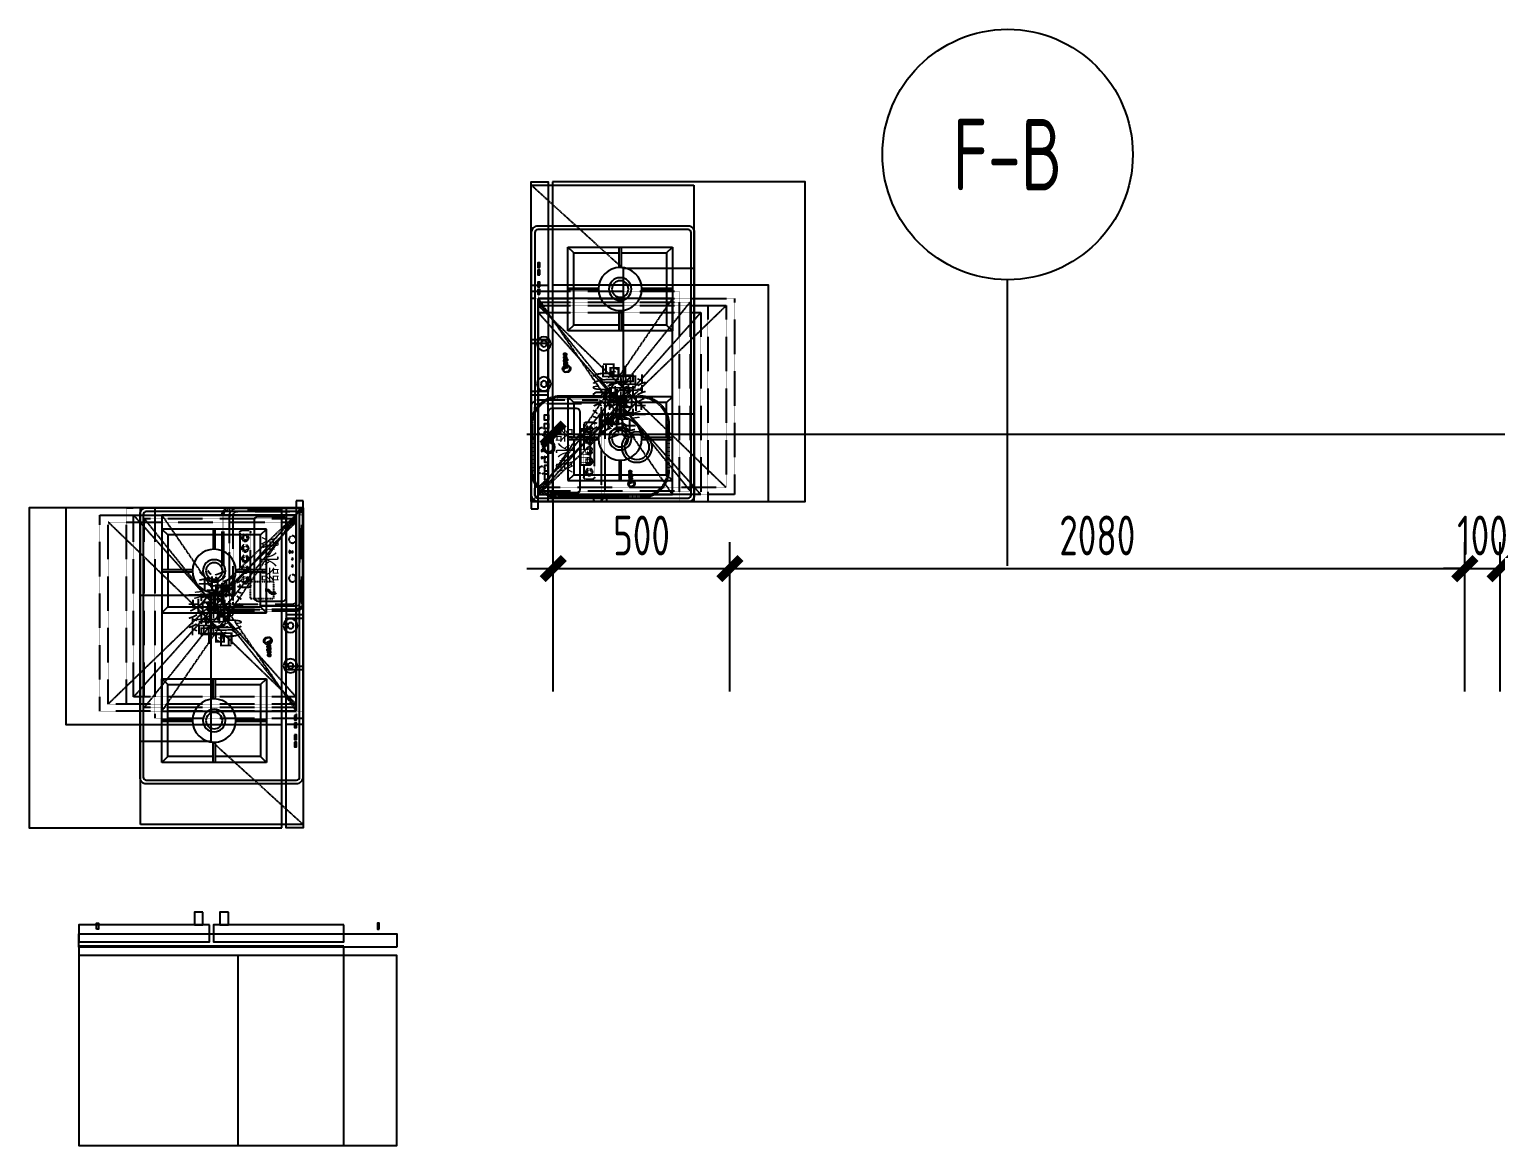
# Model space of a CAD drawing. Header units: millimetres. Extents: x 101598 to 258742, y -131098 to 15111.
# Drawn here: x 241532 to 245683, y -87164 to -84004 of the extents above; entities that cross this region are included whole.
import ezdxf
from ezdxf.enums import TextEntityAlignment as Align
from ezdxf.lldxf.tags import DXFTag

# ---------------------------------------------------------------- set-up
doc = ezdxf.new("R2010")
doc.units = ezdxf.units.MM
doc.header["$LTSCALE"] = 10
for name, pattern in [('DASH', [0.35, 0.25, -0.1]), ('DASHED2', [0.375, 0.25, -0.125]), ('HIDDEN2', [0.1875, 0.125, -0.0625])]:
    doc.linetypes.add(name, pattern=pattern)
doc.layers.get('DEFPOINTS').update_dxf_attribs({"color": 251})
for name, color, linetype in [('0-COLLA', 1, 'Continuous'), ('P平-FURN2', 2, 'Continuous'), ('Z-P平-COLLA', 1, 'Continuous')]:
    doc.layers.add(name, color=color, linetype=linetype)
doc.layers.add('P平-FURN1', color=3, linetype='HIDDEN2', lineweight=0)
doc.styles.add('GGC(BLIP)', font='ARCHSTYL.SHX', dxfattribs={"bigfont": 'hza.shx'})
doc.styles.add('MD(DimT)', font='ARCHS.SHX', dxfattribs={"width": 0.8, "bigfont": 'hza.shx'})
tags = doc.linetypes.add('DASHEDX2', pattern=[1.5, 1, -0.5]).pattern_tags.tags
tags[6:7] = [DXFTag(74, 4), DXFTag(75, 0), DXFTag(340, '0'), DXFTag(46, 1.0), DXFTag(50, 0.0), DXFTag(44, 0.0), DXFTag(45, 0.0)]
tags[4:5] = [DXFTag(74, 4), DXFTag(75, 0), DXFTag(340, '0'), DXFTag(46, 1.0), DXFTag(50, 0.0), DXFTag(44, 0.0), DXFTag(45, 0.0)]
doc.dimstyles.new('MD-DIM_75', dxfattribs={"dimscale": 75, "dimtxt": 1.5, "dimasz": 0.8, "dimexe": 1, "dimexo": 1, "dimgap": 0.5, "dimtad": 1, "dimdec": 0, "dimzin": 0, "dimdsep": 46, "dimtxsty": 'MD(DimT)', "dimblk": 'ARCHTICK', "dimcen": 0.09, "dimdle": 1, "dimclrd": 1, "dimclre": 1, "dimclrt": 2, "dimadec": 0, "dimazin": 0, "dimtfac": 1, "dimtdec": 0, "dimtix": 1, "dimtmove": 2, "dimatfit": 3, "dimldrblk": 'ARCHTICK', "dimfxl": 8, "dimfxlon": 1, "dimtolj": 1, "dimtzin": 0, "dimarcsym": 0})

# ---------------------------------------------------------------- blocks, each defined once
blk = doc.blocks.new('冰箱双开')
for points in [[(750, -565), (0, -565), (0, 0), (750, 0)], [(369, -625), (0, -625), (0, -577), (369, -577)], [(750, -625), (381, -625), (381, -577), (750, -577)], [(351, -661), (327, -661), (327, -625), (351, -625)], [(423, -661), (399, -661), (399, -625), (423, -625)]]:
    blk.add_lwpolyline(points, close=True)
blk = doc.blocks.new('冰箱双开大')
for points in [[(0, 0), (900, 0), (900, -538), (0, -538)], [(900, -562), (0, -562), (0, -600), (900, -600)]]:
    blk.add_lwpolyline(points, close=True)
for points in [[(450, -538), (450, 0)], [(50, -613), (50, -630), (55, -630), (55, -613), (50, -613)], [(850, -613), (850, -630), (845, -630), (845, -613), (850, -613)]]:
    blk.add_lwpolyline(points)
blk = doc.blocks.new('智能洗碗机平面')
at = {"layer": 'P平-FURN2', "color": 8, "linetype": 'HIDDEN2', "ltscale": 0.5}
for p, q in [((40, 480), (555, 20)), ((40, 20), (555, 480))]:
    blk.add_line(p, q, dxfattribs=at)
at = {"layer": 'P平-FURN2', "linetype": 'HIDDEN2', "ltscale": 0.5}
blk.add_lwpolyline([(575, 20), (575, 500), (20, 500), (20, 20)], dxfattribs=at)
at = {"layer": 'P平-FURN2', "color": 8, "linetype": 'HIDDEN2', "ltscale": 0.5}
blk.add_lwpolyline([(555, 20), (555, 480), (40, 480), (40, 20)], dxfattribs=at)
at = {"layer": 'P平-FURN2', "linetype": 'HIDDEN2', "ltscale": 0.5}
blk.add_lwpolyline([(0, 20), (595, 20), (595, 0), (0, 0)], close=True, dxfattribs=at)
blk = doc.blocks.new('消毒柜平面')
at = {"layer": 'P平-FURN2', "color": 8, "linetype": 'HIDDEN2', "ltscale": 0.5}
for p, q in [((30, 450), (565, 20)), ((30, 20), (565, 450))]:
    blk.add_line(p, q, dxfattribs=at)
at = {"layer": 'P平-FURN2', "linetype": 'HIDDEN2', "ltscale": 0.5}
blk.add_lwpolyline([(575, 20), (575, 460), (20, 460), (20, 20)], dxfattribs=at)
at = {"layer": 'P平-FURN2', "color": 8, "linetype": 'HIDDEN2', "ltscale": 0.5}
blk.add_lwpolyline([(565, 20), (565, 450), (30, 450), (30, 20)], dxfattribs=at)
at = {"layer": 'P平-FURN2', "linetype": 'HIDDEN2', "ltscale": 0.5}
blk.add_lwpolyline([(0, 20), (595, 20), (595, 0), (0, 0)], close=True, dxfattribs=at)
blk = doc.blocks.new('烤箱平面')
at = {"layer": 'P平-FURN2', "color": 8, "linetype": 'HIDDEN2', "ltscale": 0.5}
for p, q in [((40, 20), (555, 552)), ((40, 551.4), (555, 20))]:
    blk.add_line(p, q, dxfattribs=at)
at = {"layer": 'P平-FURN2', "linetype": 'HIDDEN2', "ltscale": 0.5}
blk.add_lwpolyline([(575, 20), (575, 575), (20, 575), (20, 20)], dxfattribs=at)
at = {"layer": 'P平-FURN2', "color": 8, "linetype": 'HIDDEN2', "ltscale": 0.5}
blk.add_lwpolyline([(555, 20), (555, 552), (40, 552), (40, 20)], dxfattribs=at)
at = {"layer": 'P平-FURN2', "linetype": 'HIDDEN2', "ltscale": 0.5}
blk.add_lwpolyline([(0, 20), (595, 20), (595, 0), (0, 0)], close=True, dxfattribs=at)
blk = doc.blocks.new('智能蒸汽炉平面')
at = {"color": 8, "linetype": 'DASHED2', "ltscale": 0.5}
for p, q in [((20, 400), (575, 20)), ((20, 20), (575, 400))]:
    blk.add_line(p, q, dxfattribs=at)
blk.add_lwpolyline([(20, 400), (575, 400), (575, 20), (20, 20)], close=True, dxfattribs=at)
at = {"layer": 'P平-FURN2', "linetype": 'HIDDEN2', "ltscale": 0.5}
blk.add_lwpolyline([(0, 420), (595, 420), (595, 0), (0, 0), (0, 420)], dxfattribs=at)
blk = doc.blocks.new('智能冰箱646平面')
for points in [[(-154393.9, 43156.2), (-155299, 43156.2), (-155299, 43871.2), (-154393.9, 43871.2)], [(-154851.5, 43096.2), (-155299, 43096.2), (-155299, 43144.2), (-154851.5, 43144.2)], [(-154841.5, 43096.2), (-154393.9, 43096.2), (-154393.9, 43144.2), (-154841.5, 43144.2)]]:
    blk.add_lwpolyline(points, close=True)
blk = doc.blocks.new('智能冰箱320平面')
blk.add_line((301.5, 48), (311.5, 48))
for points in [[(613, 60), (0, 60), (0, 672), (613, 672)], [(301.5, 0), (0, 0), (0, 48), (301.5, 48)], [(311.5, 0), (613, 0), (613, 48), (311.5, 48)]]:
    blk.add_lwpolyline(points, close=True)
blk = doc.blocks.new('美的LOGO')
at = {"color": 8}
for p, q in [((-163806, 50924), (-163481, 50924)), ((-163710, 50146), (-163595, 49393)), ((-163481, 50924), (-163312, 49682)), ((-162997, 50415), (-162985, 50925)), ((-162985, 50925), (-162683, 50925)), ((-162784, 49417), (-162911, 50068)), ((-162439, 49417), (-162784, 49417)), ((-162683, 50925), (-162439, 49417)), ((-160215, 49925), (-159408, 49925)), ((-160207, 50080), (-159645, 50080)), ((-158530, 49669), (-158530, 49905))]:
    blk.add_line(p, q, dxfattribs=at)
for points in [[(-162243, 50911), (-161992, 50911), (-161992, 50677), (-162243, 50677)], [(-162243, 50505), (-161992, 50505), (-161992, 49434), (-162243, 49434)], [(-158530, 49513), (-158530, 49513), (-158530, 49416), (-158530, 49416)], [(-158530, 49416), (-158306, 49416), (-158306, 49416), (-158530, 49416)], [(-158306, 49416), (-158306, 49416), (-158306, 50238), (-158306, 50238)]]:
    blk.add_lwpolyline(points, close=True, dxfattribs=at)
for points in [[(-160938, 50452), (-160938, 50923), (-160686, 50923), (-160686, 49432), (-160938, 49432), (-160938, 49544)], [(-160938, 49752), (-160938, 50226)]]:
    blk.add_lwpolyline(points, dxfattribs=at)
for centre, radius, start, end in [((-164309, 50584), 1421, 21.023925, 201.356124), ((-164370, 50798), 1604, 203.402323, 298.899728), ((-164365, 50467), 1509, 191.733485, 344.651635), ((-164179, 50247), 1466, 35.310559, 187.069491), ((-159926, 50045), 283, 7.052171, 172.947829)]:
    blk.add_arc(centre, radius, start, end, dxfattribs=at)
for points, knots in [([(-164703, 49444), (-164537, 49515), (-163954, 49765), (-163868, 50440), (-163806, 50924)], [0, 0, 0, 0, 518.5948532, 1828.3800497, 1828.3800497, 1828.3800497, 1828.3800497]), ([(-164696, 49447), (-164527, 49463), (-164196, 49494), (-163832, 49792), (-163745, 50046), (-163710, 50146)], [0, 0, 0, 0, 501.7653993, 985.1505257, 1300.3485456, 1300.3485456, 1300.3485456, 1300.3485456]), ([(-163312, 49682), (-163261, 49751), (-163157, 49892), (-163035, 50137), (-163010, 50321), (-162997, 50415)], [0, 0, 0, 0, 258.6805019, 526.2022849, 809.5631289, 809.5631289, 809.5631289, 809.5631289]), ([(-160938, 50452), (-160961, 50469), (-161031, 50515), (-161184, 50524), (-161376, 50521), (-161589, 50418), (-161731, 50251), (-161778, 50039), (-161776, 49842), (-161720, 49622), (-161539, 49458), (-161302, 49417), (-161076, 49423), (-160971, 49501), (-160945, 49532), (-160938, 49544)], [29.9609474, 29.9609474, 29.9609474, 29.9609474, 115.5394856, 281.3546828, 473.760853, 689.7608848, 970.6887601, 1092.5616296, 1332.9175734, 1559.1032549, 1751.3624079, 2025.4754838, 2271.0781832, 2381.4235971, 2432.7577523, 2432.7577523, 2432.7577523, 2432.7577523]), ([(-160938, 49752), (-160954, 49729), (-161012, 49659), (-161176, 49626), (-161369, 49649), (-161476, 49806), (-161488, 49961), (-161495, 50118), (-161412, 50253), (-161276, 50313), (-161147, 50335), (-161023, 50294), (-160964, 50249), (-160938, 50226)], [25.795606, 25.795606, 25.795606, 25.795606, 106.7999562, 298.6527982, 490.4056934, 658.9561082, 809.3047897, 951.326345, 1126.6932661, 1233.5291099, 1390.6878487, 1507.9451399, 1613.2053571, 1613.2053571, 1613.2053571, 1613.2053571]), ([(-159408, 49925), (-159407, 49967), (-159402, 50088), (-159464, 50282), (-159616, 50441), (-159818, 50529), (-160056, 50538), (-160305, 50430), (-160465, 50206), (-160491, 49923), (-160427, 49620), (-160210, 49479), (-159987, 49408), (-159787, 49411), (-159562, 49489), (-159452, 49609), (-159400, 49747), (-159481, 49810), (-159569, 49768), (-159612, 49686), (-159729, 49629), (-159860, 49623), (-160017, 49640), (-160134, 49722), (-160211, 49825), (-160214, 49897), (-160215, 49925)], [0, 0, 0, 0, 126.1623966, 363.8861952, 585.6244163, 765.3202273, 1015.0397338, 1276.6000408, 1550.6774507, 1790.8418789, 2117.5987446, 2421.5546398, 2509.0751439, 2820.2516148, 2999.8266219, 3204.4923902, 3310.0876429, 3377.5222787, 3455.561584, 3565.5884871, 3650.0779295, 3828.4906553, 3956.735864, 4113.7908843, 4243.6224423, 4325.223102, 4325.223102, 4325.223102, 4325.223102]), ([(-158540, 50112), (-158561, 50118), (-158628, 50136), (-158752, 50147), (-158896, 50132), (-159030, 50084), (-159136, 50010), (-159205, 49901), (-159237, 49768), (-159212, 49627), (-159128, 49501), (-158989, 49433), (-158818, 49401), (-158647, 49422), (-158560, 49489), (-158530, 49513)], [0, 0, 0, 0, 66.2315741, 207.1942767, 371.5012771, 497.2973924, 628.6779711, 752.769396, 876.3147077, 1031.4431122, 1167.0025211, 1314.0374925, 1478.924936, 1689.5730618, 1803.6888384, 1803.6888384, 1803.6888384, 1803.6888384]), ([(-158306, 50238), (-158316, 50278), (-158340, 50366), (-158449, 50472), (-158612, 50535), (-158787, 50544), (-158957, 50496), (-159096, 50414), (-159179, 50321), (-159232, 50210), (-159148, 50176), (-159107, 50176), (-159092, 50176)], [0, 0, 0, 0, 122.529399, 268.5185365, 434.7737153, 639.2346381, 779.9445025, 963.4404124, 1103.4317852, 1179.5964736, 1262.6698973, 1308.285445, 1308.285445, 1308.285445, 1308.285445]), ([(-159092, 50176), (-159072, 50212), (-159021, 50304), (-158858, 50370), (-158681, 50370), (-158542, 50261), (-158540, 50161), (-158540, 50112)], [0, 0, 0, 0, 122.5154787, 308.6333211, 490.1709102, 638.9472052, 778.5900498, 778.5900498, 778.5900498, 778.5900498]), ([(-158530, 49905), (-158552, 49925), (-158607, 49975), (-158732, 49992), (-158855, 49974), (-158969, 49909), (-158992, 49778), (-158952, 49634), (-158792, 49582), (-158648, 49600), (-158564, 49649), (-158530, 49669)], [0, 0, 0, 0, 88.4875724, 217.4429052, 358.8349543, 463.8629244, 580.5283711, 729.7637028, 869.4523626, 1037.6281813, 1156.2675585, 1156.2675585, 1156.2675585, 1156.2675585])]:
    blk.add_open_spline(points, degree=3, knots=knots, dxfattribs=at)
blk = doc.blocks.new('炉具平面')
for p, q in [((59.6, 399.7), (296.8, 399.7)), ((59.6, 103.8), (59.6, 399.7)), ((296.8, 399.7), (296.8, 103.8)), ((720.4, 399.7), (483.2, 399.7)), ((483.2, 399.7), (483.2, 103.8)), ((720.4, 103.8), (720.4, 399.7)), ((296.8, 103.8), (59.6, 103.8)), ((483.2, 103.8), (720.4, 103.8))]:
    blk.add_line(p, q)
at = {"color": 8}
for p, q in [((59.6, 399.7), (76.2, 383.1)), ((280.2, 383.1), (296.8, 399.7)), ((499.8, 383.1), (483.2, 399.7)), ((703.8, 383.1), (720.4, 399.7)), ((76.2, 120.4), (59.6, 103.8)), ((280.2, 120.4), (296.8, 103.8)), ((379.9, 103.1), (382.2, 103.1)), ((380.6, 97.5), (381.4, 92)), ((382.2, 103.1), (383.5, 94.1)), ((385.7, 99.4), (385.8, 103.1)), ((385.8, 103.1), (388, 103.1)), ((387.3, 92.2), (386.4, 96.9)), ((389.8, 92.2), (387.3, 92.2)), ((388, 103.1), (389.8, 92.2)), ((405.8, 95.9), (411.6, 95.9)), ((405.9, 97), (409.9, 97)), ((417.9, 94), (417.9, 95.7)), ((499.8, 120.4), (483.2, 103.8)), ((703.8, 120.4), (720.4, 103.8))]:
    blk.add_line(p, q, dxfattribs=at)
blk.add_lwpolyline([(0, 444, -0.414214), (18.5, 462.5), (761.5, 462.5, -0.414214), (780, 444), (780, 18.5, -0.414214), (761.5, 0), (18.5, 0, -0.414214), (0, 18.5)], format="xyb", close=True)
blk.add_lwpolyline([(10, 444, -0.414214), (18.5, 452.5), (761.5, 452.5, -0.414214), (770, 444), (770, 18.5, -0.414214), (761.5, 10), (18.5, 10, -0.414214), (10, 18.5)], format="xyb", close=True, dxfattribs=at)
for points in [[(76.2, 254.5), (76.2, 383.1), (175.4, 383.1)], [(175.4, 313), (175.4, 399.7)], [(181, 399.7), (181, 313)], [(181, 383.1), (280.2, 383.1), (280.2, 254.5)], [(599, 383.1), (499.8, 383.1), (499.8, 254.5)], [(599, 399.7), (599, 313)], [(604.6, 313), (604.6, 399.7)], [(703.8, 254.5), (703.8, 383.1), (604.6, 383.1)], [(59.6, 254.5), (117, 254.5)], [(239.4, 254.5), (296.8, 254.5)], [(540.6, 254.5), (483.2, 254.5)], [(720.4, 254.5), (663, 254.5)], [(117, 249), (59.6, 249)], [(175.4, 120.4), (76.2, 120.4), (76.2, 249)], [(280.2, 249), (280.2, 120.4), (181, 120.4)], [(296.8, 249), (239.4, 249)], [(483.2, 249), (540.6, 249)], [(499.8, 249), (499.8, 120.4), (599, 120.4)], [(604.6, 120.4), (703.8, 120.4), (703.8, 249)], [(663, 249), (720.4, 249)], [(175.4, 103.8), (175.4, 190.6)], [(181, 190.6), (181, 103.8)], [(599, 190.6), (599, 103.8)], [(604.6, 103.8), (604.6, 190.6)], [(400.6, 99.7), (400.6, 103.1), (402.4, 103.1), (402.4, 92.3), (400.6, 92.3), (400.6, 93.1)], [(400.6, 94.6), (400.6, 98)]]:
    blk.add_lwpolyline(points, dxfattribs=at)
for points in [[(175.4, 399.7), (181, 399.7)], [(604.6, 399.7), (599, 399.7)], [(296.8, 254.5), (296.8, 249)], [(483.2, 254.5), (483.2, 249)], [(720.4, 249), (720.4, 254.5)], [(181, 103.8), (175.4, 103.8)], [(599, 103.8), (604.6, 103.8)]]:
    blk.add_lwpolyline(points)
for points in [[(391.2, 103), (393, 103), (393, 101.3), (391.2, 101.3)], [(391.2, 100), (393, 100), (393, 92.3), (391.2, 92.3)], [(417.9, 92.9), (417.9, 92.9), (417.9, 92.2), (417.9, 92.2)], [(417.9, 92.2), (419.6, 92.2), (419.6, 92.2), (417.9, 92.2)], [(419.6, 92.2), (419.6, 92.2), (419.6, 98.1), (419.6, 98.1)], [(587, 24.3), (600, 24.3), (600, 18.4), (587, 18.4)], [(607.8, 24.3), (620.9, 24.3), (620.9, 18.4), (607.8, 18.4)], [(641.8, 24.3), (654.9, 24.3), (654.9, 18.4), (641.8, 18.4)], [(662.7, 24.3), (675.8, 24.3), (675.8, 18.4), (662.7, 18.4)]]:
    blk.add_lwpolyline(points, close=True, dxfattribs=at)
for centre, radius in [((178.2, 251.8), 61.3), ((601.8, 251.8), 61.3), ((178.2, 251.8), 31.9), ((178.2, 251.8), 23.3), ((601.8, 251.8), 31.9), ((601.8, 251.8), 23.3), ((333.1, 35.7), 8.43), ((446.9, 35.7), 8.43)]:
    blk.add_circle(centre, radius, dxfattribs=at)
for centre in [(333.1, 35.7), (446.9, 35.7)]:
    blk.add_circle(centre, 19.7)
for centre, radius, start, end in [((375.8, 102.2), 11.6, 203.4023, 298.8997), ((375.9, 99.8), 10.9, 191.7335, 344.6516), ((376.3, 100.6), 10.3, 21.0239, 201.3561), ((377.2, 98.2), 10.6, 35.3106, 187.0695), ((407.9, 96.7), 2.04, 7.0522, 172.9478)]:
    blk.add_arc(centre, radius, start, end, dxfattribs=at)
for points, knots in [([(373.4, 92.4), (374.6, 92.9), (378.8, 94.7), (379.5, 99.6), (379.9, 103.1)], [0, 0, 0, 0, 518.594853, 1828.38005, 1828.38005, 1828.38005, 1828.38005]), ([(373.5, 92.4), (374.7, 92.5), (377.1, 92.7), (379.7, 94.9), (380.3, 96.7), (380.6, 97.5)], [0, 0, 0, 0, 501.765399, 985.150526, 1300.348546, 1300.348546, 1300.348546, 1300.348546]), ([(383.5, 94.1), (383.8, 94.6), (384.6, 95.6), (385.5, 97.4), (385.6, 98.7), (385.7, 99.4)], [0, 0, 0, 0, 258.680502, 526.202285, 809.563129, 809.563129, 809.563129, 809.563129]), ([(400.6, 99.7), (400.4, 99.8), (399.9, 100.1), (398.8, 100.2), (397.4, 100.2), (395.9, 99.4), (394.9, 98.2), (394.5, 96.7), (394.5, 95.3), (394.9, 93.7), (396.2, 92.5), (398, 92.2), (399.6, 92.2), (400.3, 92.8), (400.5, 93), (400.6, 93.1)], [29.960947, 29.960947, 29.960947, 29.960947, 115.539486, 281.354683, 473.760853, 689.760885, 970.68876, 1092.56163, 1332.917573, 1559.103255, 1751.362408, 2025.475484, 2271.078183, 2381.423597, 2432.757752, 2432.757752, 2432.757752, 2432.757752]), ([(400.6, 94.6), (400.5, 94.4), (400, 93.9), (398.9, 93.7), (397.5, 93.9), (396.7, 95), (396.6, 96.1), (396.6, 97.2), (397.2, 98.2), (398.1, 98.7), (399.1, 98.8), (400, 98.5), (400.4, 98.2), (400.6, 98)], [25.795606, 25.795606, 25.795606, 25.795606, 106.799956, 298.652798, 490.405693, 658.956108, 809.30479, 951.326345, 1126.693266, 1233.52911, 1390.687849, 1507.94514, 1613.205357, 1613.205357, 1613.205357, 1613.205357]), ([(411.6, 95.9), (411.6, 96.2), (411.7, 97), (411.2, 98.4), (410.1, 99.6), (408.7, 100.2), (406.9, 100.3), (405.1, 99.5), (404, 97.9), (403.8, 95.8), (404.3, 93.7), (405.8, 92.6), (407.4, 92.1), (408.9, 92.1), (410.5, 92.7), (411.3, 93.6), (411.7, 94.6), (411.1, 95), (410.5, 94.7), (410.1, 94.1), (409.3, 93.7), (408.3, 93.7), (407.2, 93.8), (406.4, 94.4), (405.8, 95.1), (405.8, 95.7), (405.8, 95.9)], [0, 0, 0, 0, 126.162397, 363.886195, 585.624416, 765.320227, 1015.039734, 1276.600041, 1550.677451, 1790.841879, 2117.598745, 2421.55464, 2509.075144, 2820.251615, 2999.826622, 3204.49239, 3310.087643, 3377.522279, 3455.561584, 3565.588487, 3650.077929, 3828.490655, 3956.735864, 4113.790884, 4243.622442, 4325.223102, 4325.223102, 4325.223102, 4325.223102]), ([(417.9, 97.2), (417.7, 97.2), (417.2, 97.4), (416.3, 97.5), (415.3, 97.4), (414.3, 97), (413.6, 96.5), (413.1, 95.7), (412.8, 94.7), (413, 93.7), (413.6, 92.8), (414.6, 92.3), (415.9, 92.1), (417.1, 92.2), (417.7, 92.7), (417.9, 92.9)], [0, 0, 0, 0, 66.231574, 207.194277, 371.501277, 497.297392, 628.677971, 752.769396, 876.314708, 1031.443112, 1167.002521, 1314.037492, 1478.924936, 1689.573062, 1803.688838, 1803.688838, 1803.688838, 1803.688838]), ([(419.6, 98.1), (419.5, 98.4), (419.3, 99), (418.5, 99.8), (417.4, 100.3), (416.1, 100.3), (414.9, 100), (413.9, 99.4), (413.3, 98.7), (412.9, 97.9), (413.5, 97.7), (413.8, 97.7), (413.9, 97.7)], [0, 0, 0, 0, 122.529399, 268.518536, 434.773715, 639.234638, 779.944503, 963.440412, 1103.431785, 1179.596474, 1262.669897, 1308.285445, 1308.285445, 1308.285445, 1308.285445]), ([(413.9, 97.7), (414, 97.9), (414.4, 98.6), (415.6, 99.1), (416.9, 99.1), (417.9, 98.3), (417.9, 97.6), (417.9, 97.2)], [0, 0, 0, 0, 122.515479, 308.633321, 490.17091, 638.947205, 778.59005, 778.59005, 778.59005, 778.59005]), ([(417.9, 95.7), (417.8, 95.9), (417.4, 96.2), (416.5, 96.3), (415.6, 96.2), (414.8, 95.7), (414.6, 94.8), (414.9, 93.8), (416.1, 93.4), (417.1, 93.5), (417.7, 93.9), (417.9, 94)], [0, 0, 0, 0, 88.487572, 217.442905, 358.834954, 463.862924, 580.528371, 729.763703, 869.452363, 1037.628181, 1156.267559, 1156.267559, 1156.267559, 1156.267559])]:
    blk.add_open_spline(points, degree=3, knots=knots, dxfattribs=at)
at = {"color": 8, "xscale": 0.007211538461538462, "yscale": 0.007211538461538462, "zscale": 0.007211538461538462}
blk.add_blockref('美的LOGO', (1561.2, -264.2), dxfattribs=at)
blk = doc.blocks.new('智能烟机平面')
at = {"layer": 'P平-FURN2', "color": 8, "linetype": 'HIDDEN2'}
for p, q in [((0, 0), (248, 260)), ((896, 0), (659.6, 260))]:
    blk.add_line(p, q, dxfattribs=at)
at = {"layer": 'P平-FURN2', "linetype": 'HIDDEN2'}
blk.add_lwpolyline([(896, 460), (0, 460), (0, 0), (896, 0)], close=True, dxfattribs=at)
at = {"layer": 'P平-FURN2', "color": 8, "linetype": 'HIDDEN2'}
blk.add_lwpolyline([(659.6, 460), (659.6, 260), (248, 260), (248, 460)], dxfattribs=at)
blk = doc.blocks.new('净水器平面')
at = {"layer": 'P平-FURN2', "linetype": 'HIDDEN2', "ltscale": 0.5}
blk.add_lwpolyline([(288, 188.1, 0.400019), (266.9, 208), (20.9, 208, 0.398227), (0, 188.1), (0, 19.9, 0.400019), (21.1, 0), (267.1, 0, 0.398227), (288, 19.9)], format="xyb", close=True, dxfattribs=at)
at = {"layer": 'P平-FURN2', "color": 8, "linetype": 'HIDDEN2', "ltscale": 0.5}
blk.add_lwpolyline([(278, 187.8, 0.394645), (267, 198), (20.9, 198, 0.392179), (10, 187.8), (10, 20.2, 0.394645), (21, 10), (267.1, 10, 0.392179), (278, 20.2)], format="xyb", close=True, dxfattribs=at)
at = {"layer": 'P平-FURN2', "color": 1, "linetype": 'HIDDEN2', "ltscale": 0.5}
blk.add_lwpolyline([(68.9, 179), (218.9, 179, -0.414214), (223.9, 174), (223.9, 153.9, -0.414214), (218.9, 148.9), (68.9, 148.9, -0.414214), (63.9, 153.9), (63.9, 174, -0.414214)], format="xyb", close=True, dxfattribs=at)
at = {"layer": 'P平-FURN2', "color": 8}
blk.add_lwpolyline([(34.6, 138.3), (253.3, 138.3, -0.414214), (263.3, 128.3), (263.3, 57.6, -0.414214), (253.3, 47.6), (34.6, 47.6, -0.414214), (24.6, 57.6), (24.6, 128.3, -0.414214)], format="xyb", close=True, dxfattribs=at)
at = {"layer": 'P平-FURN2', "color": 8, "linetype": 'HIDDEN2', "ltscale": 0.5}
for centre, radius in [((83.9, 164), 10), ((83.9, 164), 6), ((113.9, 164), 10), ((113.9, 164), 6), ((143.9, 164), 10), ((143.9, 164), 6), ((173.9, 164), 10), ((173.9, 164), 6), ((203.9, 164), 10), ((203.9, 164), 6), ((89.1, 30.2), 10), ((198.8, 30.2), 10)]:
    blk.add_circle(centre, radius, dxfattribs=at)
at = {"layer": 'P平-FURN2', "color": 8}
for centre in [(124.1, 30.7), (144.1, 30.7), (164.1, 30.7)]:
    blk.add_circle(centre, 2, dxfattribs=at)
for radius in [8, 6, 4]:
    blk.add_arc((124.1, 30.7), radius, 45, 135, dxfattribs=at)
blk = doc.blocks.new('智能电饭煲平面')
at = {"color": 8}
for p, q in [((55.6, 355.5), (58.1, 355.5)), ((56.3, 349.7), (57.2, 344)), ((58.1, 355.5), (59.3, 346.2)), ((61.7, 351.7), (61.8, 355.5)), ((61.8, 355.5), (64, 355.5)), ((63.3, 344.2), (62.3, 349.1)), ((65.9, 344.2), (63.3, 344.2)), ((64, 355.5), (65.9, 344.2)), ((82.6, 349.2), (86.8, 349.2)), ((82.6, 348), (88.6, 348)), ((95.2, 346.1), (95.2, 347.9))]:
    blk.add_line(p, q, dxfattribs=at)
at = {"linetype": 'HIDDEN2', "ltscale": 0.5}
blk.add_lwpolyline([(360, 383.7, 0.414214), (260, 483.7), (100, 483.7, 0.414214), (0, 383.7), (0, 100, 0.414214), (100, 0), (260, 0, 0.414214), (360, 100)], format="xyb", close=True, dxfattribs=at)
at = {"color": 8, "linetype": 'HIDDEN2', "ltscale": 0.5}
blk.add_lwpolyline([(355, 383.7, 0.414214), (260, 478.7), (100, 478.7, 0.414214), (5, 383.7), (5, 100, 0.414214), (100, 5), (260, 5, 0.414214), (355, 100)], format="xyb", close=True, dxfattribs=at)
at = {"color": 8}
for points in [[(67.3, 355.4), (69.2, 355.4), (69.2, 353.6), (67.3, 353.6)], [(67.3, 352.3), (69.2, 352.3), (69.2, 344.3), (67.3, 344.3)], [(95.2, 344.9), (95.2, 344.9), (95.2, 344.2), (95.2, 344.2)], [(95.2, 344.2), (96.9, 344.2), (96.9, 344.2), (95.2, 344.2)], [(96.9, 344.2), (96.9, 344.2), (96.9, 350.3), (96.9, 350.3)], [(117.5, 208.3), (242.5, 208.3), (242.5, 173), (117.5, 173)], [(66.6, 60.4), (85.1, 60.4), (85.1, 46.6), (66.6, 46.6)], [(96.6, 60.4), (115.1, 60.4), (115.1, 46.6), (96.6, 46.6)], [(126.6, 60.4), (145.1, 60.4), (145.1, 46.6), (126.6, 46.6)], [(233.4, 60.4), (214.9, 60.4), (214.9, 46.6), (233.4, 46.6)], [(263.4, 60.4), (244.9, 60.4), (244.9, 46.6), (263.4, 46.6)], [(293.4, 60.4), (274.9, 60.4), (274.9, 46.6), (293.4, 46.6)]]:
    blk.add_lwpolyline(points, close=True, dxfattribs=at)
for points in [[(77.1, 351.9), (77.1, 355.5), (79, 355.5), (79, 344.3), (77.1, 344.3), (77.1, 345.1)], [(77.1, 346.7), (77.1, 350.3)]]:
    blk.add_lwpolyline(points, dxfattribs=at)
at = {"linetype": 'HIDDEN2', "ltscale": 0.5}
for points in [[(-11.6, 256.9), (-11.6, 226.8)], [(371.6, 256.9), (371.6, 226.8)]]:
    blk.add_lwpolyline(points, dxfattribs=at)
at = {"color": 8, "linetype": 'DASHEDX2', "ltscale": 0.01, "const_width": 2.1}
for points in [[(126.5, 187), (126.5, 204.5), (144, 204.5), (144, 176.5), (126.5, 176.5), (126.5, 188.1)], [(126.5, 190.5), (144, 190.5)], [(153, 187), (153, 204.5), (170.5, 204.5), (170.5, 176.5), (153, 176.5), (153, 188.1)], [(153, 190.5), (170.5, 190.5)], [(180, 196.8), (180, 199.4)], [(180, 182.8), (180, 185.4)], [(191.5, 187), (191.5, 204.5), (209, 204.5), (209, 176.5), (191.5, 176.5), (191.5, 188.1)], [(191.5, 190.5), (209, 190.5)], [(218, 187), (218, 204.5), (235.5, 204.5), (235.5, 176.5), (218, 176.5), (218, 188.1)], [(218, 190.5), (235.5, 190.5)]]:
    blk.add_lwpolyline(points, dxfattribs=at)
at = {"color": 8}
for centre, radius in [((180, 371.2), 53.5), ((180, 371.2), 43.5), ((180, 61.6), 21.7), ((180, 61.6), 16.7)]:
    blk.add_circle(centre, radius, dxfattribs=at)
for centre, radius, start, end in [((51.8, 352.9), 10.7, 21.0239, 201.3561), ((52.8, 350.4), 11, 35.3106, 187.0695), ((51.4, 354.5), 12, 203.4023, 298.8997), ((51.4, 352.1), 11.3, 191.7335, 344.6516), ((84.7, 348.9), 2.12, 7.0522, 172.9478)]:
    blk.add_arc(centre, radius, start, end, dxfattribs=at)
at = {"linetype": 'HIDDEN2', "ltscale": 0.5}
for centre, start, end in [((-4.2, 256.9), 55.6028, 180), ((364.2, 256.9), 0, 124.3972), ((-4.2, 226.8), 180, 304.3972), ((364.2, 226.8), 235.6028, 0)]:
    blk.add_arc(centre, 7.38, start, end, dxfattribs=at)
at = {"color": 8}
for points, knots in [([(48.9, 344.4), (50.1, 344.9), (54.5, 346.8), (55.2, 351.9), (55.6, 355.5)], [0, 0, 0, 0, 518.594853, 1828.38005, 1828.38005, 1828.38005, 1828.38005]), ([(48.9, 344.4), (50.2, 344.5), (52.7, 344.8), (55.4, 347), (56.1, 348.9), (56.3, 349.7)], [0, 0, 0, 0, 501.765399, 985.150526, 1300.348546, 1300.348546, 1300.348546, 1300.348546]), ([(59.3, 346.2), (59.7, 346.7), (60.5, 347.8), (61.4, 349.6), (61.6, 351), (61.7, 351.7)], [0, 0, 0, 0, 258.680502, 526.202285, 809.563129, 809.563129, 809.563129, 809.563129]), ([(77.1, 351.9), (77, 352.1), (76.4, 352.4), (75.3, 352.5), (73.8, 352.5), (72.2, 351.7), (71.2, 350.4), (70.8, 348.9), (70.8, 347.4), (71.3, 345.7), (72.6, 344.5), (74.4, 344.2), (76.1, 344.2), (76.9, 344.8), (77.1, 345.1), (77.1, 345.1)], [29.960947, 29.960947, 29.960947, 29.960947, 115.539486, 281.354683, 473.760853, 689.760885, 970.68876, 1092.56163, 1332.917573, 1559.103255, 1751.362408, 2025.475484, 2271.078183, 2381.423597, 2432.757752, 2432.757752, 2432.757752, 2432.757752]), ([(77.1, 346.7), (77, 346.5), (76.6, 346), (75.3, 345.8), (73.9, 345.9), (73.1, 347.1), (73, 348.3), (73, 349.4), (73.6, 350.5), (74.6, 350.9), (75.6, 351.1), (76.5, 350.8), (76.9, 350.4), (77.1, 350.3)], [25.795606, 25.795606, 25.795606, 25.795606, 106.799956, 298.652798, 490.405693, 658.956108, 809.30479, 951.326345, 1126.693266, 1233.52911, 1390.687849, 1507.94514, 1613.205357, 1613.205357, 1613.205357, 1613.205357]), ([(88.6, 348), (88.6, 348.3), (88.7, 349.2), (88.2, 350.7), (87.1, 351.9), (85.5, 352.5), (83.7, 352.6), (81.9, 351.8), (80.7, 350.1), (80.5, 348), (81, 345.7), (82.6, 344.7), (84.3, 344.1), (85.8, 344.1), (87.5, 344.7), (88.3, 345.6), (88.7, 346.7), (88.1, 347.1), (87.4, 346.8), (87.1, 346.2), (86.2, 345.8), (85.2, 345.7), (84, 345.9), (83.2, 346.5), (82.6, 347.3), (82.6, 347.8), (82.6, 348)], [0, 0, 0, 0, 126.162397, 363.886195, 585.624416, 765.320227, 1015.039734, 1276.600041, 1550.677451, 1790.841879, 2117.598745, 2421.55464, 2509.075144, 2820.251615, 2999.826622, 3204.49239, 3310.087643, 3377.522279, 3455.561584, 3565.588487, 3650.077929, 3828.490655, 3956.735864, 4113.790884, 4243.622442, 4325.223102, 4325.223102, 4325.223102, 4325.223102]), ([(95.1, 349.4), (95, 349.4), (94.5, 349.6), (93.5, 349.7), (92.4, 349.6), (91.4, 349.2), (90.6, 348.6), (90.1, 347.8), (89.9, 346.8), (90.1, 345.8), (90.7, 344.8), (91.7, 344.3), (93, 344.1), (94.3, 344.2), (95, 344.7), (95.2, 344.9)], [0, 0, 0, 0, 66.231574, 207.194277, 371.501277, 497.297392, 628.677971, 752.769396, 876.314708, 1031.443112, 1167.002521, 1314.037492, 1478.924936, 1689.573062, 1803.688838, 1803.688838, 1803.688838, 1803.688838]), ([(96.9, 350.3), (96.8, 350.6), (96.6, 351.3), (95.8, 352.1), (94.6, 352.6), (93.3, 352.6), (92, 352.3), (90.9, 351.7), (90.3, 351), (89.9, 350.1), (90.6, 349.9), (90.9, 349.9), (91, 349.9)], [0, 0, 0, 0, 122.529399, 268.518536, 434.773715, 639.234638, 779.944503, 963.440412, 1103.431785, 1179.596474, 1262.669897, 1308.285445, 1308.285445, 1308.285445, 1308.285445]), ([(91, 349.9), (91.1, 350.2), (91.5, 350.8), (92.7, 351.3), (94.1, 351.3), (95.1, 350.5), (95.1, 349.8), (95.1, 349.4)], [0, 0, 0, 0, 122.515479, 308.633321, 490.17091, 638.947205, 778.59005, 778.59005, 778.59005, 778.59005]), ([(95.2, 347.9), (95, 348), (94.6, 348.4), (93.7, 348.5), (92.8, 348.4), (91.9, 347.9), (91.7, 346.9), (92, 345.8), (93.2, 345.4), (94.3, 345.6), (94.9, 345.9), (95.2, 346.1)], [0, 0, 0, 0, 88.487572, 217.442905, 358.834954, 463.862924, 580.528371, 729.763703, 869.452363, 1037.628181, 1156.267559, 1156.267559, 1156.267559, 1156.267559])]:
    blk.add_open_spline(points, degree=3, knots=knots, dxfattribs=at)
at = {"color": 2, "xscale": 0.0075, "yscale": 0.0075, "zscale": 0.0075}
blk.add_blockref('美的LOGO', (1284.2, -26.4), dxfattribs=at)
blk = doc.blocks.new('智能小厨平面')
at = {"linetype": 'HIDDEN2', "ltscale": 0.5}
for points in [[(19, 0), (271, 0, 0.414214), (291, 20), (291, 209.5, 0.414214), (271, 229.5), (19, 229.5, 0.414214), (-1, 209.5), (-1, 20, 0.414214)], [(27, 209.5), (263, 209.5, -0.414214), (271, 201.5), (271, 28, -0.414214), (263, 20), (27, 20, -0.414214), (19, 28), (19, 201.5, -0.414214)]]:
    blk.add_lwpolyline(points, format="xyb", close=True, dxfattribs=at)
at = {"color": 8, "linetype": 'HIDDEN2', "ltscale": 0.5}
blk.add_lwpolyline([(19, 5), (271, 5, 0.414214), (286, 20), (286, 209.5, 0.414214), (271, 224.5), (19, 224.5, 0.414214), (4, 209.5), (4, 20, 0.414214)], format="xyb", close=True, dxfattribs=at)
at = {"color": 8, "linetype": 'DASH', "ltscale": 0.05}
blk.add_lwpolyline([(208, 150), (255, 150), (255, 83), (208, 83), (208, 150)], dxfattribs=at)
at = {"color": 8}
for centre, radius, start, end in [((245.2, 106.2), 16.8, 174.9069, 234.0255), ((245.2, 106.2), 14.8, 174.9069, 234.0255), ((245.2, 106.2), 12.8, 174.9069, 234.0255), ((229.7, 84.8), 9.68, 320.5511, 54.0255), ((229.7, 84.8), 11.7, 320.5511, 54.0255), ((229.7, 84.8), 13.7, 320.5511, 54.0255)]:
    blk.add_arc(centre, radius, start, end, dxfattribs=at)
blk = doc.blocks.new('_ArchTick')
at = {"color": 0, "linetype": 'ByBlock', "const_width": 0.4}
blk.add_lwpolyline([(-0.5, -0.5), (0.5, 0.5)], dxfattribs=at)
blk = doc.blocks.new('*D288')
at = {"layer": '0-COLLA', "color": 1, "lineweight": -2, "transparency": 16777216}
for p, q in [((243015.2, -85877.7), (243015.2, -85455.1)), ((243515.2, -85877.7), (243515.2, -85455.1)), ((242940.2, -85530.1), (243590.2, -85530.1))]:
    blk.add_line(p, q, dxfattribs=at)
at = {"layer": 'DEFPOINTS', "color": 0, "transparency": 16777216}
for p in [(243515.2, -85530.1), (243015.2, -85952.7), (243515.2, -85952.7)]:
    blk.add_point(p, dxfattribs=at)
at = {"layer": '0-COLLA', "color": 1, "lineweight": -2, "transparency": 16777216, "xscale": 60, "yscale": 60, "zscale": 60, "rotation": 180}
blk.add_blockref('_ArchTick', (243015.2, -85530.1), dxfattribs=at)
at = {"layer": '0-COLLA', "color": 1, "lineweight": -2, "transparency": 16777216, "xscale": 60, "yscale": 60, "zscale": 60}
blk.add_blockref('_ArchTick', (243515.2, -85530.1), dxfattribs=at)
at = {"layer": '0-COLLA', "color": 2, "transparency": 16777216, "insert": (243265.2, -85436.3), "char_height": 112.5, "attachment_point": 5, "style": 'MD(DimT)'}
blk.add_mtext('\\A1;500', dxfattribs=at)
blk = doc.blocks.new('*D289')
at = {"layer": '0-COLLA', "color": 1, "lineweight": -2, "transparency": 16777216}
for p, q in [((243515.2, -85877.7), (243515.2, -85455.1)), ((245595.4, -85877.7), (245595.4, -85455.1)), ((243440.2, -85530.1), (245670.4, -85530.1))]:
    blk.add_line(p, q, dxfattribs=at)
at = {"layer": 'DEFPOINTS', "color": 0, "transparency": 16777216}
for p in [(245595.4, -85530.1), (243515.2, -85952.7), (245595.4, -85952.7)]:
    blk.add_point(p, dxfattribs=at)
at = {"layer": '0-COLLA', "color": 1, "lineweight": -2, "transparency": 16777216, "xscale": 60, "yscale": 60, "zscale": 60, "rotation": 180}
blk.add_blockref('_ArchTick', (243515.2, -85530.1), dxfattribs=at)
at = {"layer": '0-COLLA', "color": 1, "lineweight": -2, "transparency": 16777216, "xscale": 60, "yscale": 60, "zscale": 60}
blk.add_blockref('_ArchTick', (245595.4, -85530.1), dxfattribs=at)
at = {"layer": '0-COLLA', "color": 2, "transparency": 16777216, "insert": (244555.3, -85436.3), "char_height": 112.5, "attachment_point": 5, "style": 'MD(DimT)'}
blk.add_mtext('\\A1;2080', dxfattribs=at)
blk = doc.blocks.new('*D290')
at = {"layer": '0-COLLA', "color": 1, "lineweight": -2, "transparency": 16777216}
for p, q in [((245595.4, -85877.7), (245595.4, -85455.1)), ((245695.4, -85877.7), (245695.4, -85455.1)), ((245595.4, -85530.1), (245535.4, -85530.1)), ((245595.4, -85530.1), (245695.4, -85530.1)), ((245695.4, -85530.1), (245755.4, -85530.1))]:
    blk.add_line(p, q, dxfattribs=at)
at = {"layer": 'DEFPOINTS', "color": 0, "transparency": 16777216}
for p in [(245695.4, -85530.1), (245595.4, -85952.7), (245695.4, -85952.7)]:
    blk.add_point(p, dxfattribs=at)
at = {"layer": '0-COLLA', "color": 1, "lineweight": -2, "transparency": 16777216, "xscale": 60, "yscale": 60, "zscale": 60}
blk.add_blockref('_ArchTick', (245595.4, -85530.1), dxfattribs=at)
at = {"layer": '0-COLLA', "color": 1, "lineweight": -2, "transparency": 16777216, "xscale": 60, "yscale": 60, "zscale": 60, "rotation": 180}
blk.add_blockref('_ArchTick', (245695.4, -85530.1), dxfattribs=at)
at = {"layer": '0-COLLA', "color": 2, "transparency": 16777216, "insert": (245645.4, -85436.3), "char_height": 112.5, "attachment_point": 5, "style": 'MD(DimT)'}
blk.add_mtext('\\A1;100', dxfattribs=at)
blk = doc.blocks.new('*D291')
at = {"layer": '0-COLLA', "color": 1, "lineweight": -2, "transparency": 16777216}
for p, q in [((245695.4, -85877.7), (245695.4, -85455.1)), ((250335, -85877.7), (250335, -85455.1)), ((245620.4, -85530.1), (250410, -85530.1))]:
    blk.add_line(p, q, dxfattribs=at)
at = {"layer": 'DEFPOINTS', "color": 0, "transparency": 16777216}
for p in [(250335, -85530.1), (245695.4, -85952.7), (250335, -85952.7)]:
    blk.add_point(p, dxfattribs=at)
at = {"layer": '0-COLLA', "color": 1, "lineweight": -2, "transparency": 16777216, "xscale": 60, "yscale": 60, "zscale": 60, "rotation": 180}
blk.add_blockref('_ArchTick', (245695.4, -85530.1), dxfattribs=at)
at = {"layer": '0-COLLA', "color": 1, "lineweight": -2, "transparency": 16777216, "xscale": 60, "yscale": 60, "zscale": 60}
blk.add_blockref('_ArchTick', (250335, -85530.1), dxfattribs=at)
at = {"layer": '0-COLLA', "color": 2, "transparency": 16777216, "insert": (248015.2, -85436.3), "char_height": 112.5, "attachment_point": 5, "style": 'MD(DimT)'}
blk.add_mtext('\\A1;4640', dxfattribs=at)
blk = doc.blocks.new('*D292')
at = {"layer": '0-COLLA', "color": 1, "lineweight": -2, "transparency": 16777216}
for p, q in [((243015.2, -85455.1), (243015.2, -85074.3)), ((250335, -85455.1), (250335, -85074.3)), ((242940.2, -85149.3), (250410, -85149.3))]:
    blk.add_line(p, q, dxfattribs=at)
at = {"layer": 'DEFPOINTS', "color": 0, "transparency": 16777216}
for p in [(250335, -85149.3), (243015.2, -85530.1), (250335, -85530.1)]:
    blk.add_point(p, dxfattribs=at)
at = {"layer": '0-COLLA', "color": 1, "lineweight": -2, "transparency": 16777216, "xscale": 60, "yscale": 60, "zscale": 60, "rotation": 180}
blk.add_blockref('_ArchTick', (243015.2, -85149.3), dxfattribs=at)
at = {"layer": '0-COLLA', "color": 1, "lineweight": -2, "transparency": 16777216, "xscale": 60, "yscale": 60, "zscale": 60}
blk.add_blockref('_ArchTick', (250335, -85149.3), dxfattribs=at)
at = {"layer": '0-COLLA', "color": 2, "transparency": 16777216, "insert": (246675.1, -85055.5), "char_height": 112.5, "attachment_point": 5, "style": 'MD(DimT)'}
blk.add_mtext('\\A1;7320', dxfattribs=at)
blk = doc.blocks.new('*U270')
at = {"color": 3, "ltscale": 0.15}
blk.add_line((0, 0), (0, 10.8), dxfattribs=at)
blk.add_circle((0, 15.525), 4.725)
at = {"color": 2, "style": 'GGC(BLIP)', "width": 0.8, "flags": 8}
blk.add_attdef('A-1', text='', height=2.7, dxfattribs=at).set_placement((0, 15.525), align=Align.MIDDLE)

msp = doc.modelspace()

# ---------------------------------------------------------------- block references
at = {"extrusion": (0, 0, -1), "xscale": 0.8055555555555556, "yscale": 0.8055555555555556, "zscale": -0.8055555555555556, "rotation": 90}
msp.add_blockref('智能电饭煲平面', (-242953, -85331.1), dxfattribs=at)
at = {"layer": 'P平-FURN2', "linetype": 'HIDDEN2', "extrusion": (0, 0, -1), "zscale": -1}
for name, p, rotation in [('智能冰箱646平面', (-199856.7, 69958.6), 90), ('智能冰箱320平面', (-242953, -85340.4), 90), ('消毒柜平面', (-242953, -85340.4), 90), ('烤箱平面', (-242953, -85340.4), 90), ('智能洗碗机平面', (-242953, -85360.4), 90), ('智能冰箱646平面', (-285403.5, -240657.5), 270), ('智能冰箱320平面', (-242307.3, -85358.5), 270), ('烤箱平面', (-242307.3, -85358.5), 270), ('智能洗碗机平面', (-242307.3, -85338.5), 270), ('消毒柜平面', (-242307.3, -85358.5), 270)]:
    msp.add_blockref(name, p, dxfattribs=dict(at, rotation=rotation))
at = {"layer": 'P平-FURN2', "extrusion": (0, 0, -1), "zscale": -1}
for name, p, rotation in [('智能烟机平面', (-242953, -85340.4), 90), ('炉具平面', (-242953, -85340.4), 90), ('炉具平面', (-242307.3, -85358.5), 270), ('智能烟机平面', (-242307.3, -85358.5), 270), ('智能小厨平面', (-242307.3, -85359.5), 270), ('冰箱双开', (-241672.8, -87163.5), 180), ('冰箱双开', (-241672.8, -87163.5), 180), ('冰箱双开大', (-241672.8, -87163.5), 180), ('冰箱双开大', (-241672.8, -87163.5), 180)]:
    msp.add_blockref(name, p, dxfattribs=dict(at, rotation=rotation))
at = {"layer": 'P平-FURN2', "linetype": 'HIDDEN2', "ltscale": 0.5, "extrusion": (0, 0, -1), "zscale": -1}
for name, p, rotation in [('智能蒸汽炉平面', (-242953, -85340.4), 90), ('净水器平面', (-242953, -85340.4), 90), ('智能蒸汽炉平面', (-242307.3, -85358.5), 270), ('净水器平面', (-242307.3, -85358.5), 270)]:
    msp.add_blockref(name, p, dxfattribs=dict(at, rotation=rotation))
at = {"layer": 'Z-P平-COLLA', "xscale": 75, "yscale": 75, "zscale": 75}
msp.add_blockref('*U270', (244301.4, -85522.3), dxfattribs=at).add_auto_attribs({'A-1': 'F-B'})

# ---------------------------------------------------------------- texts
at = {"layer": 'P平-FURN1', "color": 8, "linetype": 'HIDDEN2', "style": 'GGC(BLIP)', "text_generation_flag": 4}
for s, rotation, p in [('蒸汽炉', 90, (243161.1, -85043.3)), ('消毒柜', 90, (243184.3, -85050.4)), ('洗碗机', 90, (243206.5, -85068.4)), ('烤箱', 90, (243235, -85043)), ('洗碗机', 270, (242053.8, -85630.5)), ('消毒柜', 270, (242076, -85648.4)), ('蒸汽炉', 270, (242099.2, -85655.6)), ('烤箱', 270, (242025.3, -85655.9))]:
    msp.add_text(s, height=69.61, rotation=rotation, dxfattribs=at).set_placement(p, align=Align.MIDDLE_CENTER)
at = {"layer": 'P平-FURN2', "color": 8, "linetype": 'HIDDEN2', "ltscale": 0.5, "style": 'GGC(BLIP)', "text_generation_flag": 4}
for rotation, p in [(90, (243045.1, -85195.2)), (270, (242215.2, -85503.7))]:
    msp.add_text('净水器', height=45.94, rotation=rotation, dxfattribs=at).set_placement(p, align=Align.MIDDLE_CENTER)

# ---------------------------------------------------------------- dimensions: what is measured, and where the dimension line sits
at = {"layer": '0-COLLA'}
for base, p1, p2, picture, middle in [((250335, -85149.3), (243015.2, -85530.1), (250335, -85530.1), '*D292', (246675.1, -85055.5)), ((243515.2, -85530.1), (243015.2, -85952.7), (243515.2, -85952.7), '*D288', (243265.2, -85436.3)), ((245595.4, -85530.1), (243515.2, -85952.7), (245595.4, -85952.7), '*D289', (244555.3, -85436.3)), ((245695.4, -85530.1), (245595.4, -85952.7), (245695.4, -85952.7), '*D290', (245645.4, -85436.3)), ((250335, -85530.1), (245695.4, -85952.7), (250335, -85952.7), '*D291', (248015.2, -85436.3))]:
    dim = msp.add_linear_dim(base=base, p1=p1, p2=p2, dimstyle='MD-DIM_75', dxfattribs=at)
    dim.commit()
    dim.dimension.update_dxf_attribs({"geometry": picture, "text_midpoint": middle})

doc.saveas('drawing.dxf')
